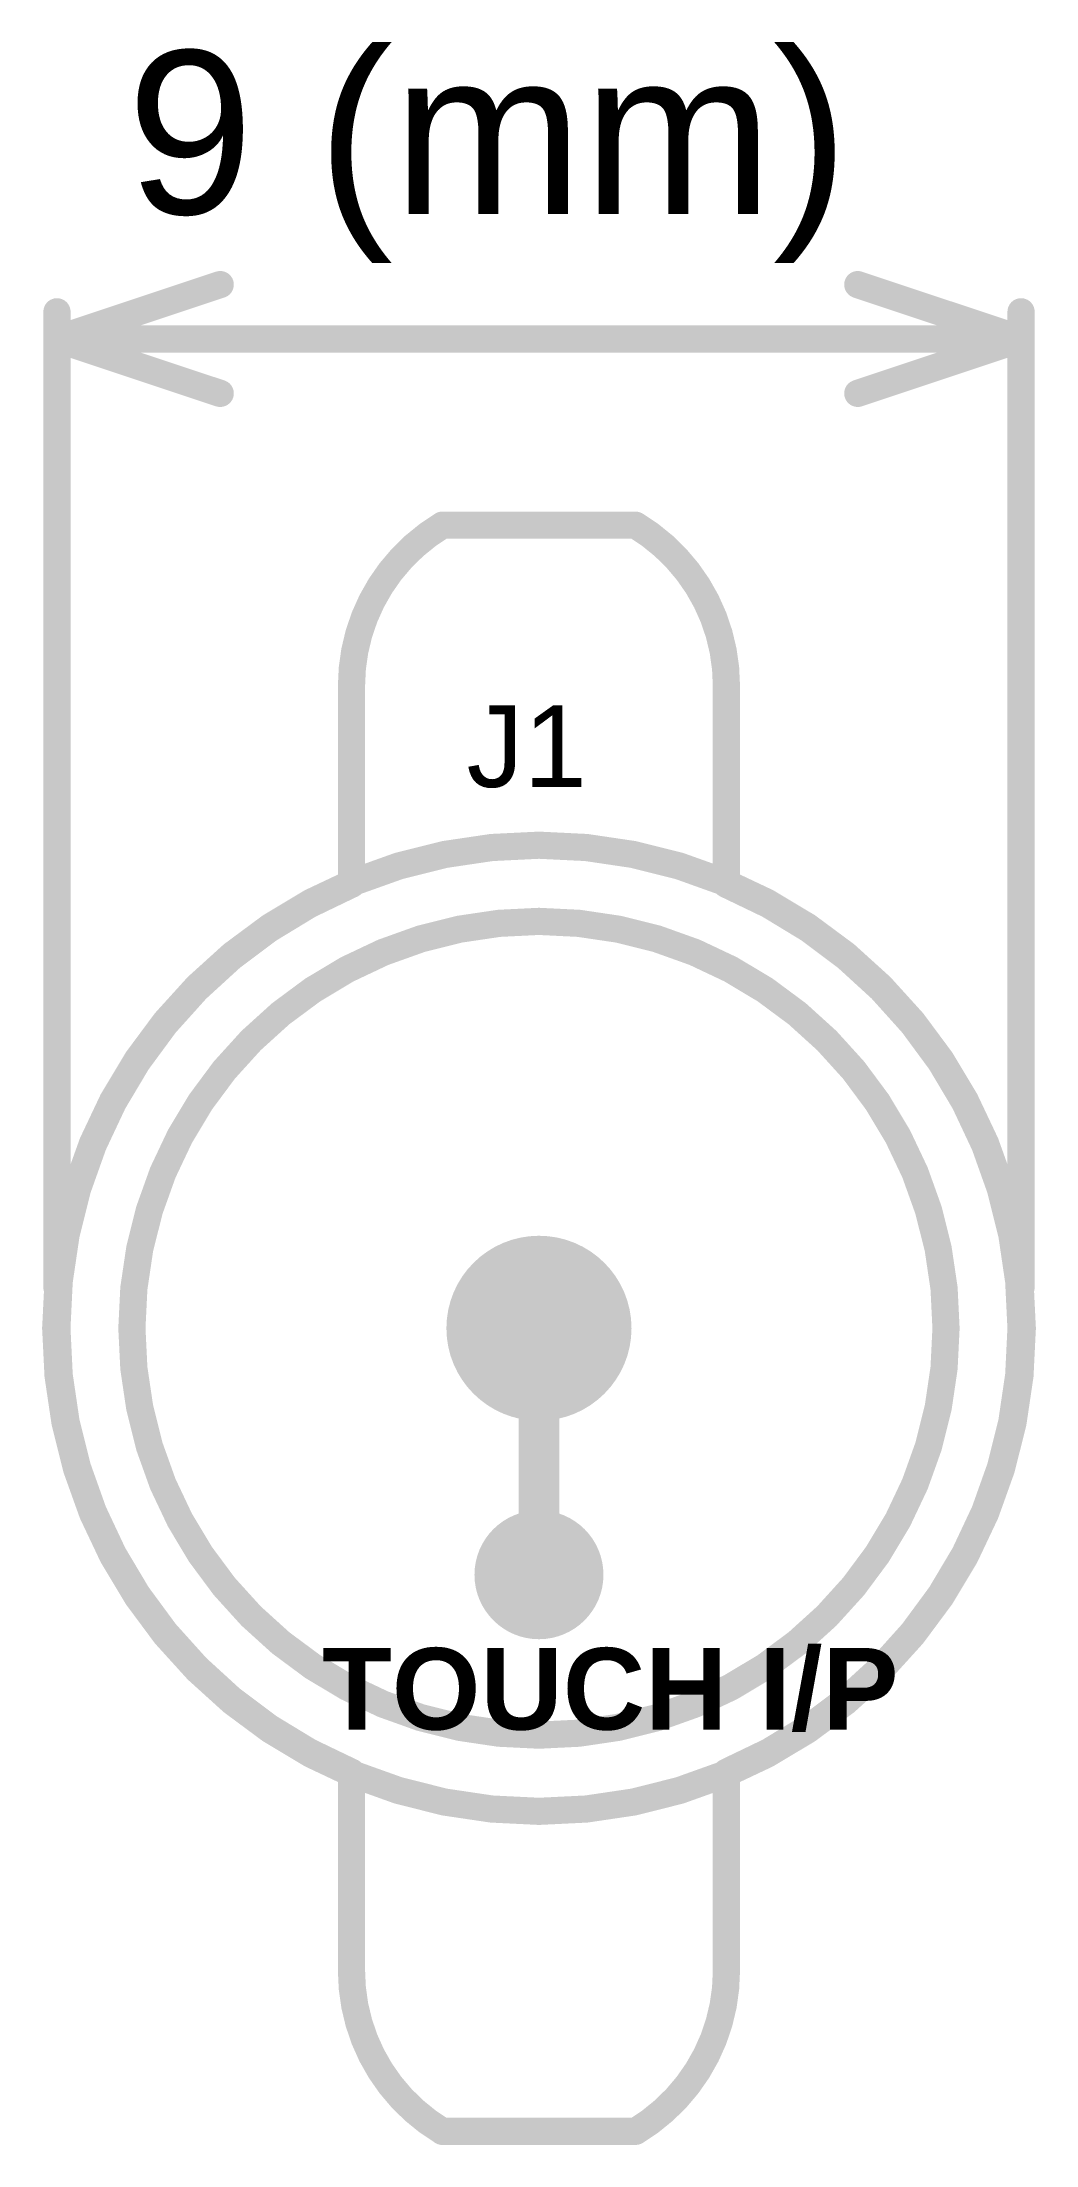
# Model space of a CAD drawing. Header units: inches. Extents: x -3.7 to 5.5, y -0.1 to 19.5.
import ezdxf

# ---------------------------------------------------------------- set-up
doc = ezdxf.new("R2010")
doc.units = ezdxf.units.IN
for name, color, linetype in [('Board_Outline', 216, 'Continuous'), ('Bottom Layer', 5, 'Continuous'), ('Bottom Solder', 6, 'Continuous'), ('Dimension', 6, 'Continuous'), ('Multi-Layer', 9, 'Continuous'), ('Pad Holes', 156, 'Continuous'), ('Top Layer', 1, 'Continuous'), ('Top Overlay', 2, 'Continuous'), ('Top Solder', 216, 'Continuous')]:
    doc.layers.add(name, color=color, linetype=linetype)
doc.styles.add('Arial', font='', dxfattribs={"height": 0.2})
doc.styles.add('Arial_Bold', font='', dxfattribs={"height": 0.2})
doc.styles.get('Arial').set_extended_font_data('Arial')
doc.styles.get('Arial_Bold').set_extended_font_data('Arial', bold=True)

msp = doc.modelspace()

# ---------------------------------------------------------------- hatches: boundary and pattern name
at = {"layer": 'Bottom Layer'}
h = msp.add_hatch(color=5, dxfattribs=at)
edge = h.paths.add_edge_path()
edge.add_arc((0.901, 7.5), 0.762, 0, 360)
h = msp.add_hatch(color=5, dxfattribs=at)
edge = h.paths.add_edge_path()
edge.add_arc((0.901, 5.198), 0.5, 0, 360)
at = {"layer": 'Bottom Solder'}
h = msp.add_hatch(color=6, dxfattribs=at)
edge = h.paths.add_edge_path()
edge.add_arc((0.901, 7.5), 0.864, 0, 360)
h = msp.add_hatch(color=6, dxfattribs=at)
edge = h.paths.add_edge_path()
edge.add_arc((0.901, 5.198), 0.602, 0, 360)
at = {"layer": 'Multi-Layer'}
h = msp.add_hatch(color=9, dxfattribs=at)
edge = h.paths.add_edge_path()
edge.add_arc((0.901, 7.5), 0.762, 0, 360)
h = msp.add_hatch(color=9, dxfattribs=at)
edge = h.paths.add_edge_path()
edge.add_arc((0.901, 5.198), 0.5, 0, 360)
at = {"layer": 'Pad Holes'}
h = msp.add_hatch(color=7, dxfattribs=at)
edge = h.paths.add_edge_path()
edge.add_arc((0.901, 7.5), 0.35, 0, 360)
h = msp.add_hatch(color=7, dxfattribs=at)
edge = h.paths.add_edge_path()
edge.add_arc((0.901, 5.198), 0.26, 0, 360)
at = {"layer": 'Top Layer'}
h = msp.add_hatch(color=1, dxfattribs=at)
edge = h.paths.add_edge_path()
edge.add_arc((0.901, 7.5), 0.762, 0, 360)
h = msp.add_hatch(color=1, dxfattribs=at)
edge = h.paths.add_edge_path()
edge.add_arc((0.901, 5.198), 0.5, 0, 360)
at = {"layer": 'Top Solder'}
h = msp.add_hatch(color=216, dxfattribs=at)
edge = h.paths.add_edge_path()
edge.add_arc((0.901, 7.5), 0.864, 0, 360)
h = msp.add_hatch(color=216, dxfattribs=at)
edge = h.paths.add_edge_path()
edge.add_arc((0.901, 5.198), 0.602, 0, 360)

# ---------------------------------------------------------------- linework, layer by layer
at = {"layer": 'Board_Outline'}
for points in [[(-0.849, 13.5, 0.254, 0.254, -0.263265), (0, 15, 0.254, 0.254, 0)], [(0, 15, 0.254, 0.254, 0), (1.803, 15, 0.254, 0.254, 0)], [(1.803, 15, 0.254, 0.254, -0.263265), (2.651, 13.5, 0.254, 0.254, 0)], [(-0.849, 11.646, 0.254, 0.254, 0), (-0.849, 13.5, 0.254, 0.254, 0)], [(2.651, 11.646, 0.254, 0.254, 0), (2.651, 13.5, 0.254, 0.254, 0)], [(-0.849, 3.354, 0.254, 0.254, -0.663325), (-0.849, 11.646, 0.254, 0.254, 0)], [(2.651, 11.646, 0.254, 0.254, -0.663325), (2.651, 3.354, 0.254, 0.254, 0)], [(-0.849, 1.5, 0.254, 0.254, 0), (-0.849, 3.354, 0.254, 0.254, 0)], [(2.651, 1.5, 0.254, 0.254, 0), (2.651, 3.354, 0.254, 0.254, 0)], [(0, 0, 0.254, 0.254, -0.263265), (-0.849, 1.5, 0.254, 0.254, 0)], [(2.651, 1.5, 0.254, 0.254, -0.263265), (1.803, 0, 0.254, 0.254, 0)], [(0, 0, 0.254, 0.254, 0), (1.803, 0, 0.254, 0.254, 0)]]:
    msp.add_lwpolyline(points, format="xyseb", dxfattribs=at)
for points in [[(-0.064, 15, 0.127, 0.127, 1), (0.064, 15, 0.127, 0.127, 1)], [(-0.064, 15, 0.127, 0.127, 1), (0.064, 15, 0.127, 0.127, 1)], [(1.739, 15, 0.127, 0.127, 1), (1.866, 15, 0.127, 0.127, 1)], [(1.739, 15, 0.127, 0.127, 1), (1.866, 15, 0.127, 0.127, 1)], [(-0.912, 13.5, 0.127, 0.127, 1), (-0.785, 13.5, 0.127, 0.127, 1)], [(-0.912, 13.5, 0.127, 0.127, 1), (-0.785, 13.5, 0.127, 0.127, 1)], [(2.588, 13.5, 0.127, 0.127, 1), (2.715, 13.5, 0.127, 0.127, 1)], [(2.588, 13.5, 0.127, 0.127, 1), (2.715, 13.5, 0.127, 0.127, 1)], [(-0.912, 11.646, 0.127, 0.127, 1), (-0.785, 11.646, 0.127, 0.127, 1)], [(-0.912, 11.646, 0.127, 0.127, 1), (-0.785, 11.646, 0.127, 0.127, 1)], [(2.588, 11.646, 0.127, 0.127, 1), (2.715, 11.646, 0.127, 0.127, 1)], [(2.588, 11.646, 0.127, 0.127, 1), (2.715, 11.646, 0.127, 0.127, 1)], [(-0.912, 3.354, 0.127, 0.127, 1), (-0.785, 3.354, 0.127, 0.127, 1)], [(-0.912, 3.354, 0.127, 0.127, 1), (-0.785, 3.354, 0.127, 0.127, 1)], [(2.588, 3.354, 0.127, 0.127, 1), (2.715, 3.354, 0.127, 0.127, 1)], [(2.588, 3.354, 0.127, 0.127, 1), (2.715, 3.354, 0.127, 0.127, 1)], [(-0.912, 1.5, 0.127, 0.127, 1), (-0.785, 1.5, 0.127, 0.127, 1)], [(-0.912, 1.5, 0.127, 0.127, 1), (-0.785, 1.5, 0.127, 0.127, 1)], [(2.588, 1.5, 0.127, 0.127, 1), (2.715, 1.5, 0.127, 0.127, 1)], [(2.588, 1.5, 0.127, 0.127, 1), (2.715, 1.5, 0.127, 0.127, 1)], [(-0.064, 0, 0.127, 0.127, 1), (0.064, 0, 0.127, 0.127, 1)], [(-0.064, 0, 0.127, 0.127, 1), (0.064, 0, 0.127, 0.127, 1)], [(1.739, 0, 0.127, 0.127, 1), (1.866, 0, 0.127, 0.127, 1)], [(1.739, 0, 0.127, 0.127, 1), (1.866, 0, 0.127, 0.127, 1)]]:
    msp.add_lwpolyline(points, format="xyseb", close=True, dxfattribs=at)
at = {"layer": 'Dimension'}
for points in [[(-3.599, 16.739, 0.254, 0.254, 0), (-2.075, 17.247, 0.254, 0.254, 0)], [(3.877, 17.247, 0.254, 0.254, 0), (5.401, 16.739, 0.254, 0.254, 0)], [(-3.599, 7.881, 0.254, 0.254, 0), (-3.599, 16.993, 0.254, 0.254, 0)], [(5.401, 7.881, 0.254, 0.254, 0), (5.401, 16.993, 0.254, 0.254, 0)], [(-3.599, 16.739, 0.254, 0.254, 0), (0.901, 16.739, 0.254, 0.254, 0)], [(-3.599, 16.739, 0.254, 0.254, 0), (-2.075, 16.231, 0.254, 0.254, 0)], [(0.901, 16.739, 0.254, 0.254, 0), (5.401, 16.739, 0.254, 0.254, 0)], [(3.877, 16.231, 0.254, 0.254, 0), (5.401, 16.739, 0.254, 0.254, 0)]]:
    msp.add_lwpolyline(points, format="xyseb", dxfattribs=at)
for points in [[(-2.138, 17.247, 0.127, 0.127, 1), (-2.011, 17.247, 0.127, 0.127, 1)], [(3.814, 17.247, 0.127, 0.127, 1), (3.941, 17.247, 0.127, 0.127, 1)], [(-3.662, 16.993, 0.127, 0.127, 1), (-3.535, 16.993, 0.127, 0.127, 1)], [(5.338, 16.993, 0.127, 0.127, 1), (5.465, 16.993, 0.127, 0.127, 1)], [(-3.662, 16.739, 0.127, 0.127, 1), (-3.535, 16.739, 0.127, 0.127, 1)], [(-3.662, 16.739, 0.127, 0.127, 1), (-3.535, 16.739, 0.127, 0.127, 1)], [(-3.662, 16.739, 0.127, 0.127, 1), (-3.535, 16.739, 0.127, 0.127, 1)], [(0.838, 16.739, 0.127, 0.127, 1), (0.965, 16.739, 0.127, 0.127, 1)], [(0.838, 16.739, 0.127, 0.127, 1), (0.965, 16.739, 0.127, 0.127, 1)], [(5.338, 16.739, 0.127, 0.127, 1), (5.465, 16.739, 0.127, 0.127, 1)], [(5.338, 16.739, 0.127, 0.127, 1), (5.465, 16.739, 0.127, 0.127, 1)], [(5.338, 16.739, 0.127, 0.127, 1), (5.465, 16.739, 0.127, 0.127, 1)], [(-2.138, 16.231, 0.127, 0.127, 1), (-2.011, 16.231, 0.127, 0.127, 1)], [(3.814, 16.231, 0.127, 0.127, 1), (3.941, 16.231, 0.127, 0.127, 1)], [(4.701, 7.5, 0.254, 0.254, 1), (-2.899, 7.5, 0.254, 0.254, 1)], [(-3.662, 7.881, 0.127, 0.127, 1), (-3.535, 7.881, 0.127, 0.127, 1)], [(5.338, 7.881, 0.127, 0.127, 1), (5.465, 7.881, 0.127, 0.127, 1)], [(-2.962, 7.5, 0.127, 0.127, 1), (-2.835, 7.5, 0.127, 0.127, 1)], [(4.638, 7.5, 0.127, 0.127, 1), (4.765, 7.5, 0.127, 0.127, 1)]]:
    msp.add_lwpolyline(points, format="xyseb", close=True, dxfattribs=at)
at = {"layer": 'Top Layer'}
msp.add_lwpolyline([(0.901, 5.198, 0.381, 0.381, 0), (0.901, 7.5, 0.381, 0.381, 0)], format="xyseb", dxfattribs=at)
for points in [[(0.806, 7.5, 0.191, 0.191, 1), (0.997, 7.5, 0.191, 0.191, 1)], [(0.806, 5.198, 0.191, 0.191, 1), (0.997, 5.198, 0.191, 0.191, 1)]]:
    msp.add_lwpolyline(points, format="xyseb", close=True, dxfattribs=at)
at = {"layer": 'Top Overlay'}
for points in [[(5.413, 7.5, 0.254, 0.254, 1), (-3.61, 7.5, 0.254, 0.254, 1)], [(-3.674, 7.5, 0.127, 0.127, 1), (-3.547, 7.5, 0.127, 0.127, 1)], [(5.35, 7.5, 0.127, 0.127, 1), (5.477, 7.5, 0.127, 0.127, 1)]]:
    msp.add_lwpolyline(points, format="xyseb", close=True, dxfattribs=at)

# ---------------------------------------------------------------- texts
at = {"layer": 'Dimension', "style": 'Arial'}
msp.add_text('9 (mm)', height=1.524, dxfattribs=at).set_placement((-2.946, 17.907))
at = {"layer": 'Top Overlay', "style": 'Arial'}
msp.add_text('J1', height=0.762, dxfattribs=at).set_placement((0.225, 12.555))
at = {"layer": 'Top Overlay', "style": 'Arial_Bold'}
msp.add_text('TOUCH I/P', height=0.762, rotation=360, dxfattribs=at).set_placement((-1.123, 3.752))

doc.saveas('drawing.dxf')
